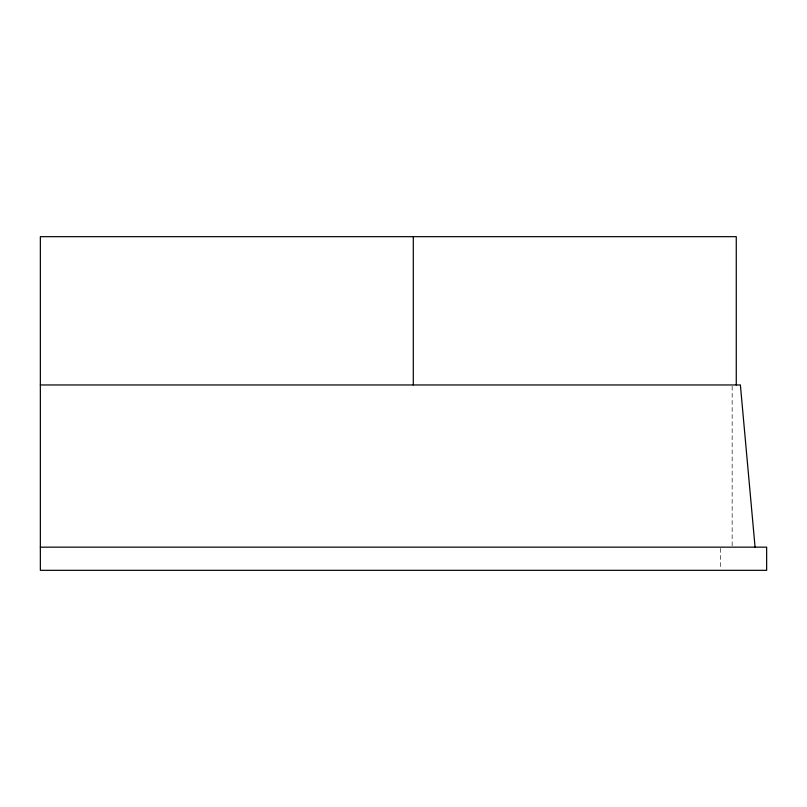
<?xml version="1.0" encoding="UTF-8"?>
<svg xmlns="http://www.w3.org/2000/svg" width="807" height="807" viewBox="0 0 807 807"><rect width="100%" height="100%" fill="white"/><g stroke="black" fill="none" stroke-linecap="round" stroke-linejoin="round"><path stroke-width="0.61" stroke-dasharray="4.04 3.03" d="M732.151 386.22L732.151 545.905M720.308 548.377L720.308 569.106"/><path stroke-width="1.21" d="M40.35 384.959L740.382 384.959L755.07 547.156M40.35 547.156L766.65 547.156L766.65 570.327L40.35 570.327L40.35 236.673L736.266 236.673L736.266 384.959M413.295 236.673L413.295 384.959"/></g></svg>
